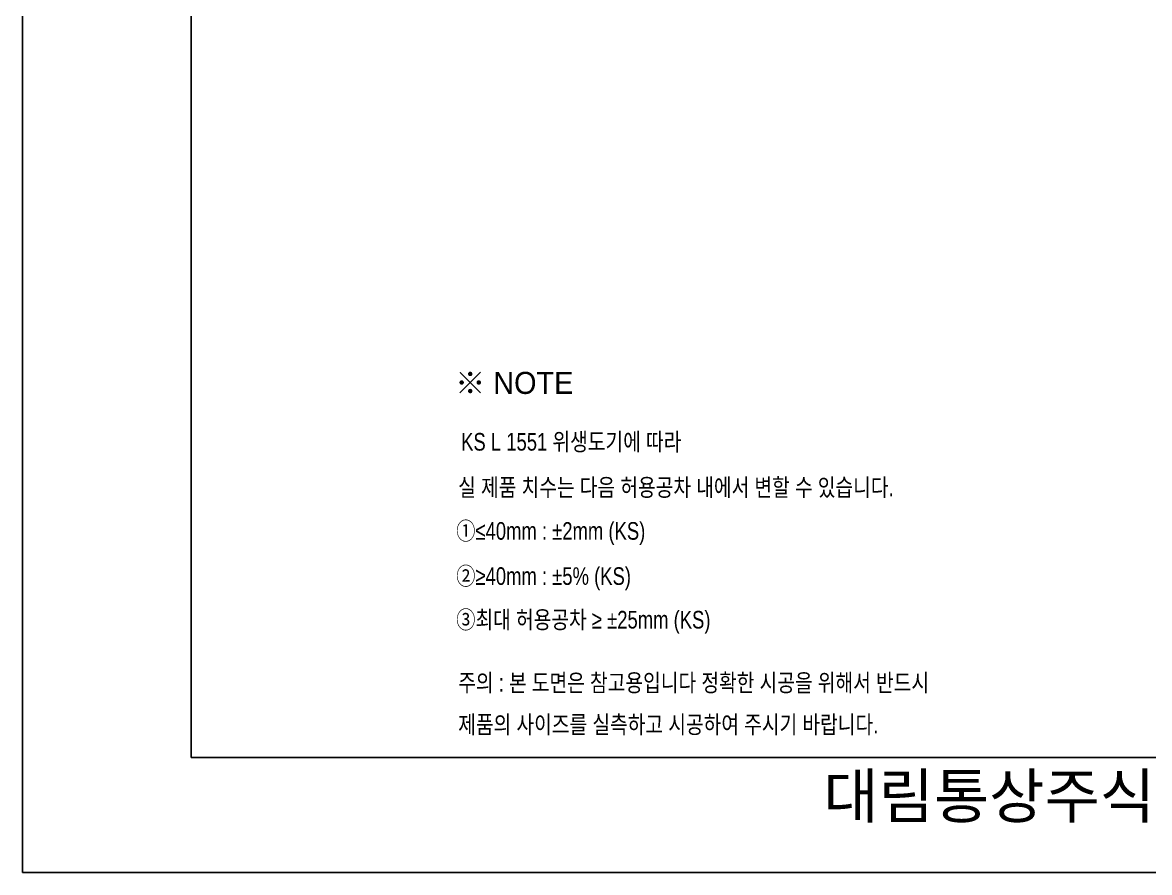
# Model space of a CAD drawing. Header units: millimetres. Extents: x 4993 to 7419, y -350 to 3080.
# Drawn here: x 4993 to 6272, y -350 to 614 of the extents above; entities that cross this region are included whole.
import ezdxf
from ezdxf.lldxf.tags import DXFTag

# ---------------------------------------------------------------- set-up
doc = ezdxf.new("R2010")
doc.units = ezdxf.units.MM
doc.header["$LTSCALE"] = 0.2
doc.layers.add('2', color=2, linetype='HIDDEN')
doc.layers.add('YA', color=7, linetype='Continuous')
doc.layers.add('DIM', color=3, linetype='Continuous', lineweight=15)
doc.styles.add('MtXpl_', font='')
doc.styles.add('굴림', font='', dxfattribs={"height": 3.2})
doc.styles.add('스타일1', font='txt.shx', dxfattribs={"bigfont": 'ghs.shx'})
doc.styles.get('MtXpl_').set_extended_font_data('Gulim')
doc.styles.get('굴림').set_extended_font_data('Gulim')
tags = doc.linetypes.add('HIDDEN', pattern=[9.525, 6.35, -3.175]).pattern_tags.tags
tags[6:7] = [DXFTag(74, 4), DXFTag(75, 0), DXFTag(340, '0'), DXFTag(46, 1.0), DXFTag(50, 0.0), DXFTag(44, 0.0), DXFTag(45, 0.0)]
tags[4:5] = [DXFTag(74, 4), DXFTag(75, 0), DXFTag(340, '0'), DXFTag(46, 1.0), DXFTag(50, 0.0), DXFTag(44, 0.0), DXFTag(45, 0.0)]

msp = doc.modelspace()

# ---------------------------------------------------------------- linework, layer by layer
at = {"layer": 'YA', "color": 7}
for p, q in [((5184.4, -219.7), (5184.4, 1890.1)), ((5184.4, 58.8), (5184.4, -27.7)), ((5184.4, -219.7), (7260.4, -219.7))]:
    msp.add_line(p, q, dxfattribs=at)
at = {"layer": 'YA', "color": 0}
msp.add_lwpolyline([(4993, -350.2), (7418.5, -350.2), (7418.5, 3080.2), (4993, 3080.2)], close=True, dxfattribs=at)

# ---------------------------------------------------------------- texts
at = {"color": 3, "style": '굴림', "width": 0.8}
for s, p in [('KS L 1551 위생도기에 따라', (5490.6, 128.3)), ('실 제품 치수는 다음 허용공차 내에서 변할 수 있습니다.', (5487.3, 76.6)), ('①≤40mm : ±2mm (KS)', (5485, 27.2)), ('②≥40mm : ±5%%% (KS)', (5485, -24)), ('③최대 허용공차 ≥ ±25mm (KS)', (5485, -73.5))]:
    msp.add_text(s, height=20, dxfattribs=at).set_placement(p)
at = {"color": 1, "style": '굴림', "width": 0.8}
for s, p in [('주의 : 본 도면은 참고용입니다 정확한 시공을 위해서 반드시', (5487.3, -145)), ('제품의 사이즈를 실측하고 시공하여 주시기 바랍니다.', (5487.3, -192.4))]:
    msp.add_text(s, height=20, dxfattribs=at).set_placement(p)
at = {"layer": '2', "style": 'MtXpl_'}
msp.add_text('※ NOTE', height=25, dxfattribs=at).set_placement((5483.9, 192.6))
at = {"layer": 'DIM', "color": 0, "insert": (5774.3, -238.5), "char_height": 50, "width": 1090, "attachment_point": 1, "style": '스타일1'}
msp.add_mtext('{\\fGulim|b0|i0|c129|p50;       대림통상주식회사\\P}', dxfattribs=at)

doc.saveas('drawing.dxf')
